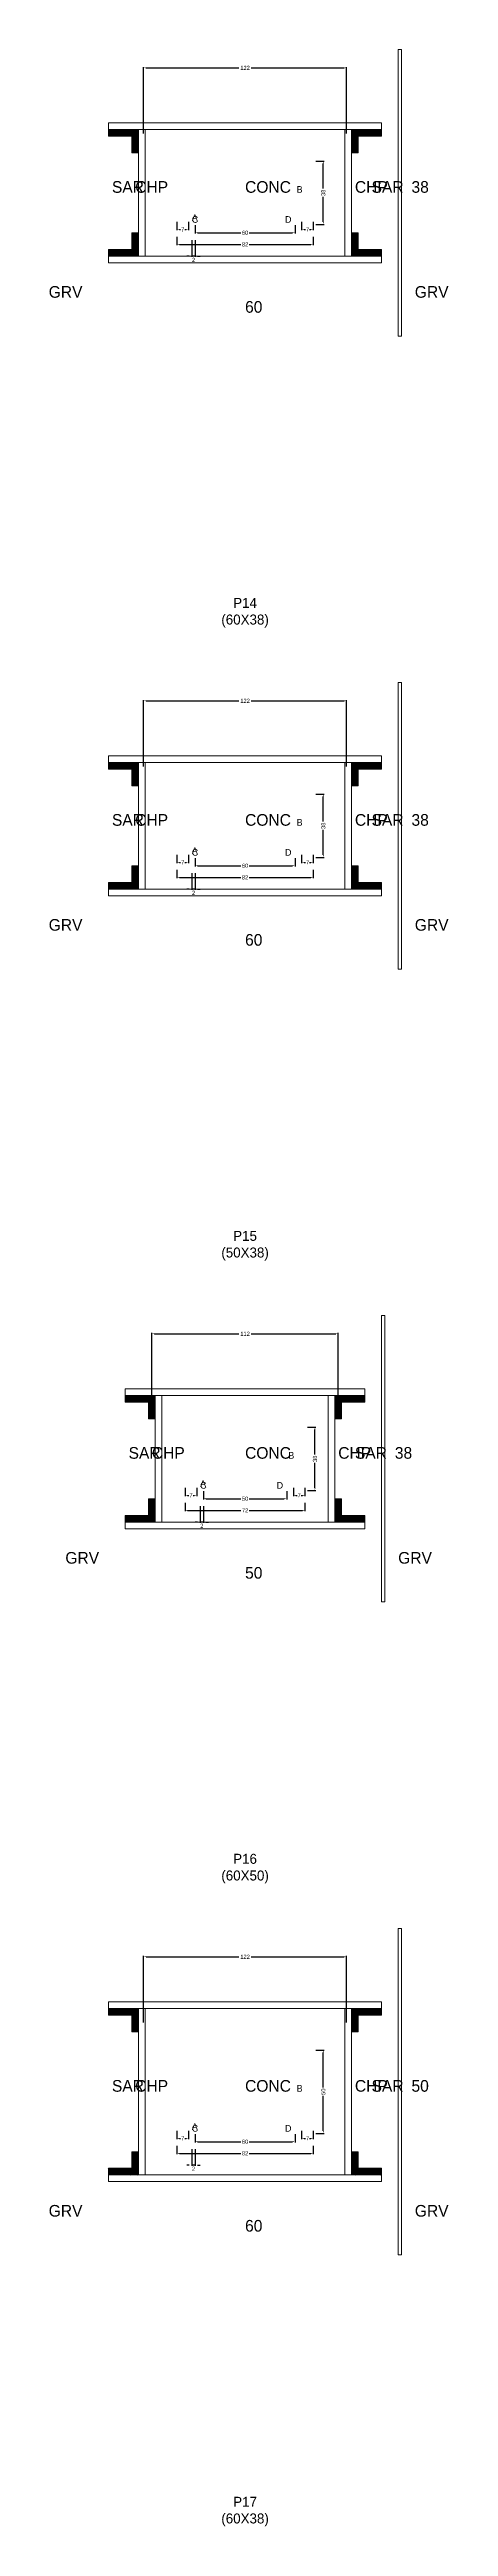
# Model space of a CAD drawing. Header units: centimetres. Extents: x -10500 to 4299, y -12546 to 295.
# Drawn here: x -118 to 122, y -2781 to -1294 of the extents above; entities that cross this region are included whole.
import ezdxf

# ---------------------------------------------------------------- set-up
doc = ezdxf.new("R2010")
doc.units = ezdxf.units.CM
for name, color, linetype in [('COTA', 241, 'Continuous'), ('Hachura', 251, 'Continuous'), ('NOMENCLATURA', 7, 'Continuous'), ('SARRAFO', 251, 'Continuous'), ('Texto Seção', 7, 'Continuous')]:
    doc.layers.add(name, color=color, linetype=linetype)
doc.dimstyles.new('cotax2', dxfattribs={"dimtxt": 2.5, "dimasz": 1.5, "dimexe": 0.5, "dimexo": 0.5, "dimgap": 0.5, "dimtad": 1, "dimcen": 2.5, "dimazin": 3, "dimtfac": 1, "dimtmove": 0, "dimatfit": 3})

# ---------------------------------------------------------------- blocks, each defined once
blk = doc.blocks.new('_CLOSEDFILLED')
at = {"color": 0, "linetype": 'BYBLOCK'}
blk.add_solid([(-1, 0.16), (0, 0), (-1, -0.16)], dxfattribs=at)
blk = doc.blocks.new('*D150')
for p, q in [((-41, -1406.5), (-41, -1411.5)), ((-39.5, -1411), (-2.5, -1411)), ((2.5, -1411), (39.5, -1411)), ((41, -1406.5), (41, -1411.5))]:
    blk.add_line(p, q)
at = {"layer": 'Defpoints'}
for p in [(-41, -1406), (-41, -1411), (41, -1406)]:
    blk.add_point(p, dxfattribs=at)
at = {"layer": 'COTA', "xscale": 1.5, "yscale": 1.5, "rotation": 180}
blk.add_blockref('_CLOSEDFILLED', (-41, -1411), dxfattribs=at)
at = {"layer": 'COTA', "xscale": 1.5, "yscale": 1.5}
blk.add_blockref('_CLOSEDFILLED', (41, -1411), dxfattribs=at)
at = {"layer": 'COTA', "insert": (0, -1411), "char_height": 2.5, "attachment_point": 5}
blk.add_mtext('82', dxfattribs=at)
blk = doc.blocks.new('*D151')
for p, q in [((-30, -1399.5), (-30, -1404.5)), ((-28.5, -1404), (-2.5, -1404)), ((2.5, -1404), (28.5, -1404)), ((30, -1399.5), (30, -1404.5))]:
    blk.add_line(p, q)
at = {"layer": 'Defpoints'}
for p in [(-30, -1399), (-30, -1404), (30, -1399)]:
    blk.add_point(p, dxfattribs=at)
at = {"layer": 'COTA', "xscale": 1.5, "yscale": 1.5, "rotation": 180}
blk.add_blockref('_CLOSEDFILLED', (-30, -1404), dxfattribs=at)
at = {"layer": 'COTA', "xscale": 1.5, "yscale": 1.5}
blk.add_blockref('_CLOSEDFILLED', (30, -1404), dxfattribs=at)
at = {"layer": 'COTA', "insert": (0, -1404), "char_height": 2.5, "attachment_point": 5}
blk.add_mtext('60', dxfattribs=at)
blk = doc.blocks.new('*D152')
for p, q in [((42.5, -1361), (47.5, -1361)), ((47, -1377.5), (47, -1362.5)), ((47, -1397.5), (47, -1382.5)), ((42.5, -1399), (47.5, -1399))]:
    blk.add_line(p, q)
at = {"layer": 'Defpoints'}
for p in [(42, -1361), (42, -1399), (47, -1399)]:
    blk.add_point(p, dxfattribs=at)
at = {"layer": 'COTA', "xscale": 1.5, "yscale": 1.5}
for p, rotation in [((47, -1361), 90), ((47, -1399), 270)]:
    blk.add_blockref('_CLOSEDFILLED', p, dxfattribs=dict(at, rotation=rotation))
at = {"layer": 'COTA', "insert": (47, -1380), "char_height": 2.5, "attachment_point": 5, "rotation": 90}
blk.add_mtext('38', dxfattribs=at)
blk = doc.blocks.new('*D153')
for p, q in [((-41, -1397.5), (-41, -1402.5)), ((-34, -1397.5), (-34, -1402.5)), ((-39.5, -1402), (-38.75, -1402)), ((-36.25, -1402), (-35.5, -1402))]:
    blk.add_line(p, q)
at = {"layer": 'Defpoints'}
for p in [(-41, -1397), (-34, -1397), (-41, -1402)]:
    blk.add_point(p, dxfattribs=at)
at = {"layer": 'COTA', "xscale": 1.5, "yscale": 1.5, "rotation": 180}
blk.add_blockref('_CLOSEDFILLED', (-41, -1402), dxfattribs=at)
at = {"layer": 'COTA', "xscale": 1.5, "yscale": 1.5}
blk.add_blockref('_CLOSEDFILLED', (-34, -1402), dxfattribs=at)
at = {"layer": 'COTA', "insert": (-37.5, -1402), "char_height": 2.5, "attachment_point": 5}
blk.add_mtext('7', dxfattribs=at)
blk = doc.blocks.new('*D154')
for p, q in [((34, -1397.5), (34, -1402.5)), ((41, -1397.5), (41, -1402.5)), ((35.5, -1402), (36.25, -1402)), ((38.75, -1402), (39.5, -1402))]:
    blk.add_line(p, q)
at = {"layer": 'Defpoints'}
for p in [(34, -1397), (41, -1397), (34, -1402)]:
    blk.add_point(p, dxfattribs=at)
at = {"layer": 'COTA', "xscale": 1.5, "yscale": 1.5, "rotation": 180}
blk.add_blockref('_CLOSEDFILLED', (34, -1402), dxfattribs=at)
at = {"layer": 'COTA', "xscale": 1.5, "yscale": 1.5}
blk.add_blockref('_CLOSEDFILLED', (41, -1402), dxfattribs=at)
at = {"layer": 'COTA', "insert": (37.5, -1402), "char_height": 2.5, "attachment_point": 5}
blk.add_mtext('7', dxfattribs=at)
blk = doc.blocks.new('*D155')
for p, q in [((-61, -1344.5), (-61, -1304.5)), ((-59.5, -1305), (-3.75, -1305)), ((3.75, -1305), (59.5, -1305)), ((61, -1344.5), (61, -1304.5))]:
    blk.add_line(p, q)
at = {"layer": 'Defpoints'}
for p in [(-61, -1305), (-61, -1345), (61, -1345)]:
    blk.add_point(p, dxfattribs=at)
at = {"layer": 'COTA', "xscale": 1.5, "yscale": 1.5, "rotation": 180}
blk.add_blockref('_CLOSEDFILLED', (-61, -1305), dxfattribs=at)
at = {"layer": 'COTA', "xscale": 1.5, "yscale": 1.5}
blk.add_blockref('_CLOSEDFILLED', (61, -1305), dxfattribs=at)
at = {"layer": 'COTA', "insert": (0, -1305), "char_height": 2.5, "attachment_point": 5}
blk.add_mtext('122', dxfattribs=at)
blk = doc.blocks.new('*D184')
for p, q in [((-41, -1786.5), (-41, -1791.5)), ((-39.5, -1791), (-2.5, -1791)), ((2.5, -1791), (39.5, -1791)), ((41, -1786.5), (41, -1791.5))]:
    blk.add_line(p, q)
at = {"layer": 'Defpoints'}
for p in [(-41, -1786), (-41, -1791), (41, -1786)]:
    blk.add_point(p, dxfattribs=at)
at = {"layer": 'COTA', "xscale": 1.5, "yscale": 1.5, "rotation": 180}
blk.add_blockref('_CLOSEDFILLED', (-41, -1791), dxfattribs=at)
at = {"layer": 'COTA', "xscale": 1.5, "yscale": 1.5}
blk.add_blockref('_CLOSEDFILLED', (41, -1791), dxfattribs=at)
at = {"layer": 'COTA', "insert": (0, -1791), "char_height": 2.5, "attachment_point": 5}
blk.add_mtext('82', dxfattribs=at)
blk = doc.blocks.new('*D185')
for p, q in [((-30, -1779.5), (-30, -1784.5)), ((-28.5, -1784), (-2.5, -1784)), ((2.5, -1784), (28.5, -1784)), ((30, -1779.5), (30, -1784.5))]:
    blk.add_line(p, q)
at = {"layer": 'Defpoints'}
for p in [(-30, -1779), (-30, -1784), (30, -1779)]:
    blk.add_point(p, dxfattribs=at)
at = {"layer": 'COTA', "xscale": 1.5, "yscale": 1.5, "rotation": 180}
blk.add_blockref('_CLOSEDFILLED', (-30, -1784), dxfattribs=at)
at = {"layer": 'COTA', "xscale": 1.5, "yscale": 1.5}
blk.add_blockref('_CLOSEDFILLED', (30, -1784), dxfattribs=at)
at = {"layer": 'COTA', "insert": (0, -1784), "char_height": 2.5, "attachment_point": 5}
blk.add_mtext('60', dxfattribs=at)
blk = doc.blocks.new('*D186')
for p, q in [((42.5, -1741), (47.5, -1741)), ((47, -1757.5), (47, -1742.5)), ((47, -1777.5), (47, -1762.5)), ((42.5, -1779), (47.5, -1779))]:
    blk.add_line(p, q)
at = {"layer": 'Defpoints'}
for p in [(42, -1741), (42, -1779), (47, -1779)]:
    blk.add_point(p, dxfattribs=at)
at = {"layer": 'COTA', "xscale": 1.5, "yscale": 1.5}
for p, rotation in [((47, -1741), 90), ((47, -1779), 270)]:
    blk.add_blockref('_CLOSEDFILLED', p, dxfattribs=dict(at, rotation=rotation))
at = {"layer": 'COTA', "insert": (47, -1760), "char_height": 2.5, "attachment_point": 5, "rotation": 90}
blk.add_mtext('38', dxfattribs=at)
blk = doc.blocks.new('*D187')
for p, q in [((-41, -1777.5), (-41, -1782.5)), ((-39.5, -1782), (-38.75, -1782)), ((-36.25, -1782), (-35.5, -1782)), ((-34, -1777.5), (-34, -1782.5))]:
    blk.add_line(p, q)
at = {"layer": 'Defpoints'}
for p in [(-41, -1777), (-41, -1782), (-34, -1777)]:
    blk.add_point(p, dxfattribs=at)
at = {"layer": 'COTA', "xscale": 1.5, "yscale": 1.5, "rotation": 180}
blk.add_blockref('_CLOSEDFILLED', (-41, -1782), dxfattribs=at)
at = {"layer": 'COTA', "xscale": 1.5, "yscale": 1.5}
blk.add_blockref('_CLOSEDFILLED', (-34, -1782), dxfattribs=at)
at = {"layer": 'COTA', "insert": (-37.5, -1782), "char_height": 2.5, "attachment_point": 5}
blk.add_mtext('7', dxfattribs=at)
blk = doc.blocks.new('*D188')
for p, q in [((34, -1777.5), (34, -1782.5)), ((35.5, -1782), (36.25, -1782)), ((38.75, -1782), (39.5, -1782)), ((41, -1777.5), (41, -1782.5))]:
    blk.add_line(p, q)
at = {"layer": 'Defpoints'}
for p in [(34, -1777), (34, -1782), (41, -1777)]:
    blk.add_point(p, dxfattribs=at)
at = {"layer": 'COTA', "xscale": 1.5, "yscale": 1.5, "rotation": 180}
blk.add_blockref('_CLOSEDFILLED', (34, -1782), dxfattribs=at)
at = {"layer": 'COTA', "xscale": 1.5, "yscale": 1.5}
blk.add_blockref('_CLOSEDFILLED', (41, -1782), dxfattribs=at)
at = {"layer": 'COTA', "insert": (37.5, -1782), "char_height": 2.5, "attachment_point": 5}
blk.add_mtext('7', dxfattribs=at)
blk = doc.blocks.new('*D189')
for p, q in [((-61, -1724.5), (-61, -1684.5)), ((-59.5, -1685), (-3.75, -1685)), ((3.75, -1685), (59.5, -1685)), ((61, -1724.5), (61, -1684.5))]:
    blk.add_line(p, q)
at = {"layer": 'Defpoints'}
for p in [(-61, -1685), (-61, -1725), (61, -1725)]:
    blk.add_point(p, dxfattribs=at)
at = {"layer": 'COTA', "xscale": 1.5, "yscale": 1.5, "rotation": 180}
blk.add_blockref('_CLOSEDFILLED', (-61, -1685), dxfattribs=at)
at = {"layer": 'COTA', "xscale": 1.5, "yscale": 1.5}
blk.add_blockref('_CLOSEDFILLED', (61, -1685), dxfattribs=at)
at = {"layer": 'COTA', "insert": (0, -1685), "char_height": 2.5, "attachment_point": 5}
blk.add_mtext('122', dxfattribs=at)
blk = doc.blocks.new('*D218')
for p, q in [((-36, -2166.5), (-36, -2171.5)), ((-34.5, -2171), (-2.5, -2171)), ((2.5, -2171), (34.5, -2171)), ((36, -2166.5), (36, -2171.5))]:
    blk.add_line(p, q)
at = {"layer": 'Defpoints'}
for p in [(-36, -2166), (-36, -2171), (36, -2166)]:
    blk.add_point(p, dxfattribs=at)
at = {"layer": 'COTA', "xscale": 1.5, "yscale": 1.5, "rotation": 180}
blk.add_blockref('_CLOSEDFILLED', (-36, -2171), dxfattribs=at)
at = {"layer": 'COTA', "xscale": 1.5, "yscale": 1.5}
blk.add_blockref('_CLOSEDFILLED', (36, -2171), dxfattribs=at)
at = {"layer": 'COTA', "insert": (0, -2171), "char_height": 2.5, "attachment_point": 5}
blk.add_mtext('72', dxfattribs=at)
blk = doc.blocks.new('*D219')
for p, q in [((-25, -2159.5), (-25, -2164.5)), ((-23.5, -2164), (-2.5, -2164)), ((2.5, -2164), (23.5, -2164)), ((25, -2159.5), (25, -2164.5))]:
    blk.add_line(p, q)
at = {"layer": 'Defpoints'}
for p in [(-25, -2159), (-25, -2164), (25, -2159)]:
    blk.add_point(p, dxfattribs=at)
at = {"layer": 'COTA', "xscale": 1.5, "yscale": 1.5, "rotation": 180}
blk.add_blockref('_CLOSEDFILLED', (-25, -2164), dxfattribs=at)
at = {"layer": 'COTA', "xscale": 1.5, "yscale": 1.5}
blk.add_blockref('_CLOSEDFILLED', (25, -2164), dxfattribs=at)
at = {"layer": 'COTA', "insert": (0, -2164), "char_height": 2.5, "attachment_point": 5}
blk.add_mtext('50', dxfattribs=at)
blk = doc.blocks.new('*D220')
for p, q in [((37.5, -2121), (42.5, -2121)), ((42, -2137.5), (42, -2122.5)), ((42, -2157.5), (42, -2142.5)), ((37.5, -2159), (42.5, -2159))]:
    blk.add_line(p, q)
at = {"layer": 'Defpoints'}
for p in [(37, -2121), (37, -2159), (42, -2159)]:
    blk.add_point(p, dxfattribs=at)
at = {"layer": 'COTA', "xscale": 1.5, "yscale": 1.5}
for p, rotation in [((42, -2121), 90), ((42, -2159), 270)]:
    blk.add_blockref('_CLOSEDFILLED', p, dxfattribs=dict(at, rotation=rotation))
at = {"layer": 'COTA', "insert": (42, -2140), "char_height": 2.5, "attachment_point": 5, "rotation": 90}
blk.add_mtext('38', dxfattribs=at)
blk = doc.blocks.new('*D221')
for p, q in [((-36, -2157.5), (-36, -2162.5)), ((-34.5, -2162), (-33.75, -2162)), ((-31.25, -2162), (-30.5, -2162)), ((-29, -2157.5), (-29, -2162.5))]:
    blk.add_line(p, q)
at = {"layer": 'Defpoints'}
for p in [(-36, -2157), (-36, -2162), (-29, -2157)]:
    blk.add_point(p, dxfattribs=at)
at = {"layer": 'COTA', "xscale": 1.5, "yscale": 1.5, "rotation": 180}
blk.add_blockref('_CLOSEDFILLED', (-36, -2162), dxfattribs=at)
at = {"layer": 'COTA', "xscale": 1.5, "yscale": 1.5}
blk.add_blockref('_CLOSEDFILLED', (-29, -2162), dxfattribs=at)
at = {"layer": 'COTA', "insert": (-32.5, -2162), "char_height": 2.5, "attachment_point": 5}
blk.add_mtext('7', dxfattribs=at)
blk = doc.blocks.new('*D222')
for p, q in [((29, -2157.5), (29, -2162.5)), ((30.5, -2162), (31.25, -2162)), ((33.75, -2162), (34.5, -2162)), ((36, -2157.5), (36, -2162.5))]:
    blk.add_line(p, q)
at = {"layer": 'Defpoints'}
for p in [(29, -2157), (29, -2162), (36, -2157)]:
    blk.add_point(p, dxfattribs=at)
at = {"layer": 'COTA', "xscale": 1.5, "yscale": 1.5, "rotation": 180}
blk.add_blockref('_CLOSEDFILLED', (29, -2162), dxfattribs=at)
at = {"layer": 'COTA', "xscale": 1.5, "yscale": 1.5}
blk.add_blockref('_CLOSEDFILLED', (36, -2162), dxfattribs=at)
at = {"layer": 'COTA', "insert": (32.5, -2162), "char_height": 2.5, "attachment_point": 5}
blk.add_mtext('7', dxfattribs=at)
blk = doc.blocks.new('*D223')
for p, q in [((-56, -2104.5), (-56, -2064.5)), ((-54.5, -2065), (-3.75, -2065)), ((3.75, -2065), (54.5, -2065)), ((56, -2104.5), (56, -2064.5))]:
    blk.add_line(p, q)
at = {"layer": 'Defpoints'}
for p in [(-56, -2065), (-56, -2105), (56, -2105)]:
    blk.add_point(p, dxfattribs=at)
at = {"layer": 'COTA', "xscale": 1.5, "yscale": 1.5, "rotation": 180}
blk.add_blockref('_CLOSEDFILLED', (-56, -2065), dxfattribs=at)
at = {"layer": 'COTA', "xscale": 1.5, "yscale": 1.5}
blk.add_blockref('_CLOSEDFILLED', (56, -2065), dxfattribs=at)
at = {"layer": 'COTA', "insert": (0, -2065), "char_height": 2.5, "attachment_point": 5}
blk.add_mtext('112', dxfattribs=at)
blk = doc.blocks.new('*D252')
for p, q in [((-41, -2552.5), (-41, -2557.5)), ((-39.5, -2557), (-2.5, -2557)), ((2.5, -2557), (39.5, -2557)), ((41, -2552.5), (41, -2557.5))]:
    blk.add_line(p, q)
at = {"layer": 'Defpoints'}
for p in [(-41, -2552), (-41, -2557), (41, -2552)]:
    blk.add_point(p, dxfattribs=at)
at = {"layer": 'COTA', "xscale": 1.5, "yscale": 1.5, "rotation": 180}
blk.add_blockref('_CLOSEDFILLED', (-41, -2557), dxfattribs=at)
at = {"layer": 'COTA', "xscale": 1.5, "yscale": 1.5}
blk.add_blockref('_CLOSEDFILLED', (41, -2557), dxfattribs=at)
at = {"layer": 'COTA', "insert": (0, -2557), "char_height": 2.5, "attachment_point": 5}
blk.add_mtext('82', dxfattribs=at)
blk = doc.blocks.new('*D253')
for p, q in [((-30, -2545.5), (-30, -2550.5)), ((-28.5, -2550), (-2.5, -2550)), ((2.5, -2550), (28.5, -2550)), ((30, -2545.5), (30, -2550.5))]:
    blk.add_line(p, q)
at = {"layer": 'Defpoints'}
for p in [(-30, -2545), (-30, -2550), (30, -2545)]:
    blk.add_point(p, dxfattribs=at)
at = {"layer": 'COTA', "xscale": 1.5, "yscale": 1.5, "rotation": 180}
blk.add_blockref('_CLOSEDFILLED', (-30, -2550), dxfattribs=at)
at = {"layer": 'COTA', "xscale": 1.5, "yscale": 1.5}
blk.add_blockref('_CLOSEDFILLED', (30, -2550), dxfattribs=at)
at = {"layer": 'COTA', "insert": (0, -2550), "char_height": 2.5, "attachment_point": 5}
blk.add_mtext('60', dxfattribs=at)
blk = doc.blocks.new('*D254')
for p, q in [((42.5, -2495), (47.5, -2495)), ((47, -2517.5), (47, -2496.5)), ((47, -2543.5), (47, -2522.5)), ((42.5, -2545), (47.5, -2545))]:
    blk.add_line(p, q)
at = {"layer": 'Defpoints'}
for p in [(42, -2495), (42, -2545), (47, -2545)]:
    blk.add_point(p, dxfattribs=at)
at = {"layer": 'COTA', "xscale": 1.5, "yscale": 1.5}
for p, rotation in [((47, -2495), 90), ((47, -2545), 270)]:
    blk.add_blockref('_CLOSEDFILLED', p, dxfattribs=dict(at, rotation=rotation))
at = {"layer": 'COTA', "insert": (47, -2520), "char_height": 2.5, "attachment_point": 5, "rotation": 90}
blk.add_mtext('50', dxfattribs=at)
blk = doc.blocks.new('*D255')
for p, q in [((-41, -2543.5), (-41, -2548.5)), ((-39.5, -2548), (-38.75, -2548)), ((-36.25, -2548), (-35.5, -2548)), ((-34, -2543.5), (-34, -2548.5))]:
    blk.add_line(p, q)
at = {"layer": 'Defpoints'}
for p in [(-41, -2543), (-41, -2548), (-34, -2543)]:
    blk.add_point(p, dxfattribs=at)
at = {"layer": 'COTA', "xscale": 1.5, "yscale": 1.5, "rotation": 180}
blk.add_blockref('_CLOSEDFILLED', (-41, -2548), dxfattribs=at)
at = {"layer": 'COTA', "xscale": 1.5, "yscale": 1.5}
blk.add_blockref('_CLOSEDFILLED', (-34, -2548), dxfattribs=at)
at = {"layer": 'COTA', "insert": (-37.5, -2548), "char_height": 2.5, "attachment_point": 5}
blk.add_mtext('7', dxfattribs=at)
blk = doc.blocks.new('*D256')
for p, q in [((34, -2543.5), (34, -2548.5)), ((35.5, -2548), (36.25, -2548)), ((38.75, -2548), (39.5, -2548)), ((41, -2543.5), (41, -2548.5))]:
    blk.add_line(p, q)
at = {"layer": 'Defpoints'}
for p in [(34, -2543), (34, -2548), (41, -2543)]:
    blk.add_point(p, dxfattribs=at)
at = {"layer": 'COTA', "xscale": 1.5, "yscale": 1.5, "rotation": 180}
blk.add_blockref('_CLOSEDFILLED', (34, -2548), dxfattribs=at)
at = {"layer": 'COTA', "xscale": 1.5, "yscale": 1.5}
blk.add_blockref('_CLOSEDFILLED', (41, -2548), dxfattribs=at)
at = {"layer": 'COTA', "insert": (37.5, -2548), "char_height": 2.5, "attachment_point": 5}
blk.add_mtext('7', dxfattribs=at)
blk = doc.blocks.new('*D257')
for p, q in [((-61, -2478.5), (-61, -2438.5)), ((61, -2478.5), (61, -2438.5)), ((-59.5, -2439), (-3.75, -2439)), ((3.75, -2439), (59.5, -2439))]:
    blk.add_line(p, q)
at = {"layer": 'Defpoints'}
for p in [(-61, -2439), (-61, -2479), (61, -2479)]:
    blk.add_point(p, dxfattribs=at)
at = {"layer": 'COTA', "xscale": 1.5, "yscale": 1.5, "rotation": 180}
blk.add_blockref('_CLOSEDFILLED', (-61, -2439), dxfattribs=at)
at = {"layer": 'COTA', "xscale": 1.5, "yscale": 1.5}
blk.add_blockref('_CLOSEDFILLED', (61, -2439), dxfattribs=at)
at = {"layer": 'COTA', "insert": (0, -2439), "char_height": 2.5, "attachment_point": 5}
blk.add_mtext('122', dxfattribs=at)

msp = doc.modelspace()

# ---------------------------------------------------------------- hatches: boundary and pattern name
at = {"layer": 'SARRAFO'}
h = msp.add_hatch(dxfattribs=at)
h.set_pattern_fill('SOLID', scale=2)
h.paths.add_polyline_path([(-82, -1346), (-68, -1346), (-68, -1342), (-82, -1342)])
h = msp.add_hatch(dxfattribs=at)
h.set_pattern_fill('SOLID', scale=2)
h.paths.add_polyline_path([(-68, -1356), (-64, -1356), (-64, -1342), (-68, -1342)])
h = msp.add_hatch(dxfattribs=at)
h.set_pattern_fill('SOLID', scale=2)
h.paths.add_polyline_path([(64, -1356), (68, -1356), (68, -1342), (64, -1342)])
h = msp.add_hatch(dxfattribs=at)
h.set_pattern_fill('SOLID', scale=2)
h.paths.add_polyline_path([(68, -1346), (82, -1346), (82, -1342), (68, -1342)])
h = msp.add_hatch(dxfattribs=at)
h.set_pattern_fill('SOLID', scale=2)
h.paths.add_polyline_path([(-68, -1418), (-64, -1418), (-64, -1404), (-68, -1404)])
h = msp.add_hatch(dxfattribs=at)
h.set_pattern_fill('SOLID', scale=2)
h.paths.add_polyline_path([(64, -1418), (68, -1418), (68, -1404), (64, -1404)])
h = msp.add_hatch(dxfattribs=at)
h.set_pattern_fill('SOLID', scale=2)
h.paths.add_polyline_path([(-82, -1418), (-68, -1418), (-68, -1414), (-82, -1414)])
h = msp.add_hatch(dxfattribs=at)
h.set_pattern_fill('SOLID', scale=2)
h.paths.add_polyline_path([(68, -1418), (82, -1418), (82, -1414), (68, -1414)])
h = msp.add_hatch(dxfattribs=at)
h.set_pattern_fill('SOLID', scale=2)
h.paths.add_polyline_path([(-82, -1726), (-68, -1726), (-68, -1722), (-82, -1722)])
h = msp.add_hatch(dxfattribs=at)
h.set_pattern_fill('SOLID', scale=2)
h.paths.add_polyline_path([(-68, -1736), (-64, -1736), (-64, -1722), (-68, -1722)])
h = msp.add_hatch(dxfattribs=at)
h.set_pattern_fill('SOLID', scale=2)
h.paths.add_polyline_path([(64, -1736), (68, -1736), (68, -1722), (64, -1722)])
h = msp.add_hatch(dxfattribs=at)
h.set_pattern_fill('SOLID', scale=2)
h.paths.add_polyline_path([(68, -1726), (82, -1726), (82, -1722), (68, -1722)])
h = msp.add_hatch(dxfattribs=at)
h.set_pattern_fill('SOLID', scale=2)
h.paths.add_polyline_path([(-68, -1798), (-64, -1798), (-64, -1784), (-68, -1784)])
h = msp.add_hatch(dxfattribs=at)
h.set_pattern_fill('SOLID', scale=2)
h.paths.add_polyline_path([(64, -1798), (68, -1798), (68, -1784), (64, -1784)])
h = msp.add_hatch(dxfattribs=at)
h.set_pattern_fill('SOLID', scale=2)
h.paths.add_polyline_path([(-82, -1798), (-68, -1798), (-68, -1794), (-82, -1794)])
h = msp.add_hatch(dxfattribs=at)
h.set_pattern_fill('SOLID', scale=2)
h.paths.add_polyline_path([(68, -1798), (82, -1798), (82, -1794), (68, -1794)])
h = msp.add_hatch(dxfattribs=at)
h.set_pattern_fill('SOLID', scale=2)
h.paths.add_polyline_path([(-72, -2106), (-58, -2106), (-58, -2102), (-72, -2102)])
h = msp.add_hatch(dxfattribs=at)
h.set_pattern_fill('SOLID', scale=2)
h.paths.add_polyline_path([(-58, -2116), (-54, -2116), (-54, -2102), (-58, -2102)])
h = msp.add_hatch(dxfattribs=at)
h.set_pattern_fill('SOLID', scale=2)
h.paths.add_polyline_path([(54, -2116), (58, -2116), (58, -2102), (54, -2102)])
h = msp.add_hatch(dxfattribs=at)
h.set_pattern_fill('SOLID', scale=2)
h.paths.add_polyline_path([(58, -2106), (72, -2106), (72, -2102), (58, -2102)])
h = msp.add_hatch(dxfattribs=at)
h.set_pattern_fill('SOLID', scale=2)
h.paths.add_polyline_path([(-58, -2178), (-54, -2178), (-54, -2164), (-58, -2164)])
h = msp.add_hatch(dxfattribs=at)
h.set_pattern_fill('SOLID', scale=2)
h.paths.add_polyline_path([(54, -2178), (58, -2178), (58, -2164), (54, -2164)])
h = msp.add_hatch(dxfattribs=at)
h.set_pattern_fill('SOLID', scale=2)
h.paths.add_polyline_path([(-72, -2178), (-58, -2178), (-58, -2174), (-72, -2174)])
h = msp.add_hatch(dxfattribs=at)
h.set_pattern_fill('SOLID', scale=2)
h.paths.add_polyline_path([(58, -2178), (72, -2178), (72, -2174), (58, -2174)])
h = msp.add_hatch(dxfattribs=at)
h.set_pattern_fill('SOLID', scale=2)
h.paths.add_polyline_path([(-82, -2474), (-68, -2474), (-68, -2470), (-82, -2470)])
h = msp.add_hatch(dxfattribs=at)
h.set_pattern_fill('SOLID', scale=2)
h.paths.add_polyline_path([(-68, -2484), (-64, -2484), (-64, -2470), (-68, -2470)])
h = msp.add_hatch(dxfattribs=at)
h.set_pattern_fill('SOLID', scale=2)
h.paths.add_polyline_path([(64, -2484), (68, -2484), (68, -2470), (64, -2470)])
h = msp.add_hatch(dxfattribs=at)
h.set_pattern_fill('SOLID', scale=2)
h.paths.add_polyline_path([(68, -2474), (82, -2474), (82, -2470), (68, -2470)])
h = msp.add_hatch(dxfattribs=at)
h.set_pattern_fill('SOLID', scale=2)
h.paths.add_polyline_path([(-68, -2570), (-64, -2570), (-64, -2556), (-68, -2556)])
h = msp.add_hatch(dxfattribs=at)
h.set_pattern_fill('SOLID', scale=2)
h.paths.add_polyline_path([(64, -2570), (68, -2570), (68, -2556), (64, -2556)])
h = msp.add_hatch(dxfattribs=at)
h.set_pattern_fill('SOLID', scale=2)
h.paths.add_polyline_path([(-82, -2570), (-68, -2570), (-68, -2566), (-82, -2566)])
h = msp.add_hatch(dxfattribs=at)
h.set_pattern_fill('SOLID', scale=2)
h.paths.add_polyline_path([(68, -2570), (82, -2570), (82, -2566), (68, -2566)])

# ---------------------------------------------------------------- linework, layer by layer
at = {"layer": 'Hachura', "lineweight": 13}
for points in [[(92, -1466), (94, -1466), (94, -1294), (92, -1294)], [(92, -1846), (94, -1846), (94, -1674), (92, -1674)], [(82, -2226), (84, -2226), (84, -2054), (82, -2054)], [(92, -2618), (94, -2618), (94, -2422), (92, -2422)]]:
    msp.add_lwpolyline(points, close=True, dxfattribs=at)
at = {"layer": 'Hachura', "lineweight": 18}
for points in [[(-82, -1342), (82, -1342), (82, -1338), (-82, -1338)], [(-64, -1418), (-60, -1418), (-60, -1342), (-64, -1342)], [(60, -1418), (64, -1418), (64, -1342), (60, -1342)], [(-82, -1422), (82, -1422), (82, -1418), (-82, -1418)], [(-82, -1722), (82, -1722), (82, -1718), (-82, -1718)], [(-64, -1798), (-60, -1798), (-60, -1722), (-64, -1722)], [(60, -1798), (64, -1798), (64, -1722), (60, -1722)], [(-82, -1802), (82, -1802), (82, -1798), (-82, -1798)], [(-72, -2102), (72, -2102), (72, -2098), (-72, -2098)], [(-54, -2178), (-50, -2178), (-50, -2102), (-54, -2102)], [(50, -2178), (54, -2178), (54, -2102), (50, -2102)], [(-72, -2182), (72, -2182), (72, -2178), (-72, -2178)], [(-82, -2470), (82, -2470), (82, -2466), (-82, -2466)], [(-64, -2570), (-60, -2570), (-60, -2470), (-64, -2470)], [(60, -2570), (64, -2570), (64, -2470), (60, -2470)], [(-82, -2574), (82, -2574), (82, -2570), (-82, -2570)]]:
    msp.add_lwpolyline(points, close=True, dxfattribs=at)
at = {"layer": 'SARRAFO', "lineweight": 13}
for points in [[(-82, -1346), (-68, -1346), (-68, -1342), (-82, -1342)], [(-68, -1356), (-64, -1356), (-64, -1342), (-68, -1342)], [(64, -1356), (68, -1356), (68, -1342), (64, -1342)], [(68, -1346), (82, -1346), (82, -1342), (68, -1342)], [(-68, -1418), (-64, -1418), (-64, -1404), (-68, -1404)], [(64, -1418), (68, -1418), (68, -1404), (64, -1404)], [(-82, -1418), (-68, -1418), (-68, -1414), (-82, -1414)], [(68, -1418), (82, -1418), (82, -1414), (68, -1414)], [(-82, -1726), (-68, -1726), (-68, -1722), (-82, -1722)], [(-68, -1736), (-64, -1736), (-64, -1722), (-68, -1722)], [(64, -1736), (68, -1736), (68, -1722), (64, -1722)], [(68, -1726), (82, -1726), (82, -1722), (68, -1722)], [(-68, -1798), (-64, -1798), (-64, -1784), (-68, -1784)], [(64, -1798), (68, -1798), (68, -1784), (64, -1784)], [(-82, -1798), (-68, -1798), (-68, -1794), (-82, -1794)], [(68, -1798), (82, -1798), (82, -1794), (68, -1794)], [(-72, -2106), (-58, -2106), (-58, -2102), (-72, -2102)], [(-58, -2116), (-54, -2116), (-54, -2102), (-58, -2102)], [(54, -2116), (58, -2116), (58, -2102), (54, -2102)], [(58, -2106), (72, -2106), (72, -2102), (58, -2102)], [(-58, -2178), (-54, -2178), (-54, -2164), (-58, -2164)], [(54, -2178), (58, -2178), (58, -2164), (54, -2164)], [(-72, -2178), (-58, -2178), (-58, -2174), (-72, -2174)], [(58, -2178), (72, -2178), (72, -2174), (58, -2174)], [(-82, -2474), (-68, -2474), (-68, -2470), (-82, -2470)], [(-68, -2484), (-64, -2484), (-64, -2470), (-68, -2470)], [(64, -2484), (68, -2484), (68, -2470), (64, -2470)], [(68, -2474), (82, -2474), (82, -2470), (68, -2470)], [(-68, -2570), (-64, -2570), (-64, -2556), (-68, -2556)], [(64, -2570), (68, -2570), (68, -2556), (64, -2556)], [(-82, -2570), (-68, -2570), (-68, -2566), (-82, -2566)], [(68, -2570), (82, -2570), (82, -2566), (68, -2566)]]:
    msp.add_lwpolyline(points, close=True, dxfattribs=at)

# ---------------------------------------------------------------- texts
at = {"layer": 'NOMENCLATURA'}
for s, p in [('B', (31, -1380)), ('A', (-32, -1397)), ('C', (-32, -1398)), ('D', (24, -1398)), ('B', (31, -1760)), ('A', (-32, -1777)), ('C', (-32, -1778)), ('D', (24, -1778)), ('B', (26, -2140)), ('A', (-27, -2157)), ('C', (-27, -2158)), ('D', (19, -2158)), ('B', (31, -2520)), ('A', (-32, -2543)), ('C', (-32, -2544)), ('D', (24, -2544))]:
    msp.add_text(s, height=4, dxfattribs=at).set_placement(p)
at = {"layer": 'NOMENCLATURA', "char_height": 6, "attachment_point": 8}
for s, insert in [('P14\\P(60X38)', (0, -1641)), ('P15\\P(50X38)', (0, -2021)), ('P16\\P(60X50)', (0, -2395)), ('P17\\P(60X38)', (0, -2781))]:
    msp.add_mtext(s, dxfattribs=dict(at, insert=insert))
at = {"layer": 'Texto Seção'}
for s, p in [('SAR', (-80, -1380)), ('CHP', (-66, -1380)), ('CONC', (0, -1380)), ('CHP', (66, -1380)), ('SAR', (76, -1380)), ('38', (100, -1380)), ('GRV', (-118, -1443)), ('GRV', (102, -1443)), ('60', (0, -1452)), ('SAR', (-80, -1760)), ('CHP', (-66, -1760)), ('CONC', (0, -1760)), ('CHP', (66, -1760)), ('SAR', (76, -1760)), ('38', (100, -1760)), ('GRV', (-118, -1823)), ('60', (0, -1832)), ('GRV', (102, -1823)), ('SAR', (-70, -2140)), ('CHP', (-56, -2140)), ('CONC', (0, -2140)), ('CHP', (56, -2140)), ('SAR', (66, -2140)), ('38', (90, -2140)), ('GRV', (-108, -2203)), ('GRV', (92, -2203)), ('50', (0, -2212)), ('SAR', (-80, -2520)), ('CHP', (-66, -2520)), ('CONC', (0, -2520)), ('CHP', (66, -2520)), ('SAR', (76, -2520)), ('50', (100, -2520)), ('GRV', (-118, -2595)), ('60', (0, -2604)), ('GRV', (102, -2595))]:
    msp.add_text(s, height=7, dxfattribs=at).set_placement(p)

# ---------------------------------------------------------------- dimensions: what is measured, and where the dimension line sits
at = {"layer": 'COTA'}
for base, p1, p2, picture, middle in [((-61, -1305), (-61, -1345), (61, -1345), '*D155', (0, -1305)), ((-41, -1402), (-41, -1397), (-34, -1397), '*D153', (-37.5, -1402)), ((34, -1402), (34, -1397), (41, -1397), '*D154', (37.5, -1402)), ((-41, -1411), (-41, -1406), (41, -1406), '*D150', (0, -1411)), ((-30, -1404), (-30, -1399), (30, -1399), '*D151', (0, -1404)), ((-61, -1685), (-61, -1725), (61, -1725), '*D189', (0, -1685)), ((-41, -1782), (-41, -1777), (-34, -1777), '*D187', (-37.5, -1782)), ((-30, -1784), (-30, -1779), (30, -1779), '*D185', (0, -1784)), ((34, -1782), (34, -1777), (41, -1777), '*D188', (37.5, -1782)), ((-41, -1791), (-41, -1786), (41, -1786), '*D184', (0, -1791)), ((-56, -2065), (-56, -2105), (56, -2105), '*D223', (0, -2065)), ((-36, -2162), (-36, -2157), (-29, -2157), '*D221', (-32.5, -2162)), ((-36, -2171), (-36, -2166), (36, -2166), '*D218', (0, -2171)), ((-25, -2164), (-25, -2159), (25, -2159), '*D219', (0, -2164)), ((29, -2162), (29, -2157), (36, -2157), '*D222', (32.5, -2162)), ((-61, -2439), (-61, -2479), (61, -2479), '*D257', (0, -2439)), ((-41, -2548), (-41, -2543), (-34, -2543), '*D255', (-37.5, -2548)), ((-41, -2557), (-41, -2552), (41, -2552), '*D252', (0, -2557)), ((-30, -2550), (-30, -2545), (30, -2545), '*D253', (0, -2550)), ((34, -2548), (34, -2543), (41, -2543), '*D256', (37.5, -2548))]:
    dim = msp.add_linear_dim(base=base, p1=p1, p2=p2, dimstyle='cotax2', dxfattribs=at)
    dim.commit()
    dim.dimension.update_dxf_attribs({"geometry": picture, "text_midpoint": middle})
for base, p1, p2, picture, middle in [((47, -1399), (42, -1399), (42, -1361), '*D152', (47, -1380)), ((47, -1779), (42, -1779), (42, -1741), '*D186', (47, -1760)), ((42, -2159), (37, -2159), (37, -2121), '*D220', (42, -2140)), ((47, -2545), (42, -2545), (42, -2495), '*D254', (47, -2520))]:
    dim = msp.add_linear_dim(base=base, p1=p1, p2=p2, angle=90, dimstyle='cotax2', dxfattribs=at)
    dim.commit()
    dim.dimension.update_dxf_attribs({"geometry": picture, "text_midpoint": middle})
for base, p1, p2 in [((-30, -1418), (-30, -1408), (-32, -1408)), ((-30, -1798), (-30, -1788), (-32, -1788)), ((-25, -2178), (-25, -2168), (-27, -2168)), ((-30, -2564), (-30, -2554), (-32, -2554))]:
    msp.add_linear_dim(base=base, p1=p1, p2=p2, dimstyle='cotax2', dxfattribs=at).render()

doc.saveas('drawing.dxf')
